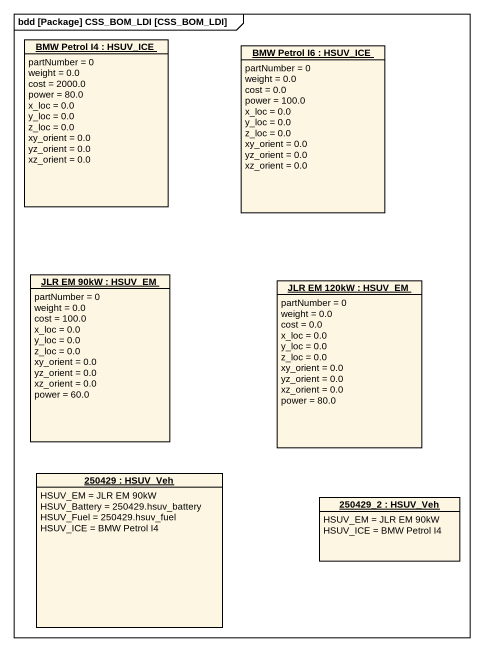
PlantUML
@startuml
mainframe bdd [Package] CSS_BOM_LDI [CSS_BOM_LDI]
hide circle
hide empty members
object "BMW Petrol I4 : HSUV_ICE" as BMW_Petrol_I4 {
  partNumber = 0
  weight = 0.0
  cost = 2000.0
  power = 80.0
  x_loc = 0.0
  y_loc = 0.0
  z_loc = 0.0
  xy_orient = 0.0
  yz_orient = 0.0
  xz_orient = 0.0
}
object "BMW Petrol I6 : HSUV_ICE" as BMW_Petrol_I6 {
  partNumber = 0
  weight = 0.0
  cost = 0.0
  power = 100.0
  x_loc = 0.0
  y_loc = 0.0
  z_loc = 0.0
  xy_orient = 0.0
  yz_orient = 0.0
  xz_orient = 0.0
}
object "JLR EM 90kW : HSUV_EM" as JLR_EM_90kW {
  partNumber = 0
  weight = 0.0
  cost = 100.0
  x_loc = 0.0
  y_loc = 0.0
  z_loc = 0.0
  xy_orient = 0.0
  yz_orient = 0.0
  xz_orient = 0.0
  power = 60.0
}
object "JLR EM 120kW : HSUV_EM" as JLR_EM_120kW {
  partNumber = 0
  weight = 0.0
  cost = 0.0
  x_loc = 0.0
  y_loc = 0.0
  z_loc = 0.0
  xy_orient = 0.0
  yz_orient = 0.0
  xz_orient = 0.0
  power = 80.0
}
object "250429 : HSUV_Veh" as o250429 {
  HSUV_EM = JLR EM 90kW
  HSUV_Battery = 250429.hsuv_battery
  HSUV_Fuel = 250429.hsuv_fuel
  HSUV_ICE = BMW Petrol I4
}
object "250429_2 : HSUV_Veh" as o250429_2 {
  HSUV_EM = JLR EM 90kW
  HSUV_ICE = BMW Petrol I4
}
@enduml
